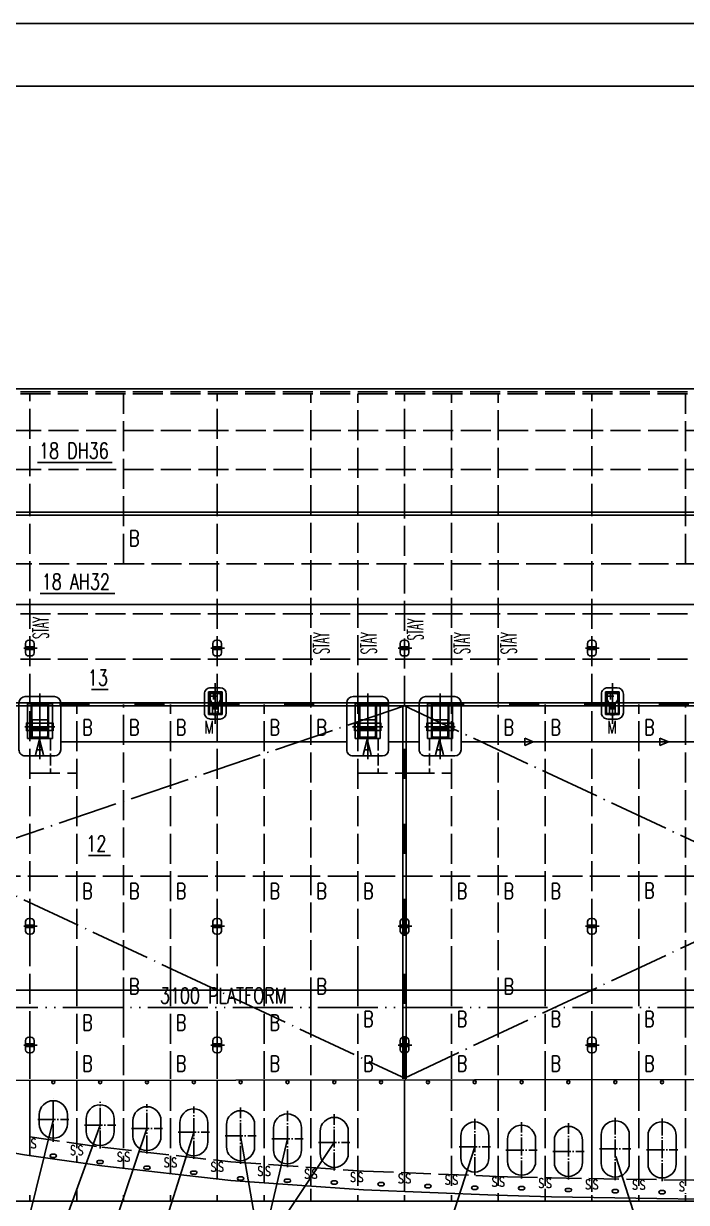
# Model space of a CAD drawing. Extents: x 415680 to 564480, y 322172 to 354547.
# Drawn here: x 446989 to 457605, y 333112 to 351972 of the extents above; entities that cross this region are included whole.
import ezdxf

# ---------------------------------------------------------------- set-up
doc = ezdxf.new("R2010")
doc.units = 0
doc.header["$LTSCALE"] = 40
doc.header["$MEASUREMENT"] = 0
for name, pattern in [('ACAD_ISO02W100', [15, 12, -3]), ('ACAD_ISO03W100', [30, 12, -18]), ('ACAD_ISO04W100', [30.5, 24, -3, 0.5, -3]), ('ACAD_ISO05W100', [34, 24, -3, 0.5, -3, 0.5, -3]), ('DASHDOT', [1, 0.5, -0.25, 0, -0.25]), ('HIDDEN', [0.375, 0.25, -0.125])]:
    doc.linetypes.add(name, pattern=pattern)
doc.layers.get('0').update_dxf_attribs({"linetype": 'CONTINUOUS'})
for name, color, linetype in [('BT_ENG', 7, 'CONTINUOUS'), ('C-CEN', 4, 'ACAD_ISO04W100'), ('C-CON', 4, 'CONTINUOUS'), ('C-DAS', 4, 'ACAD_ISO02W100'), ('Y-CON', 2, 'CONTINUOUS'), ('Y-DAS', 2, 'ACAD_ISO02W100'), ('Y-H', 2, 'ACAD_ISO03W100'), ('Y-PH', 2, 'ACAD_ISO05W100')]:
    doc.layers.add(name, color=color, linetype=linetype)
doc.styles.add('ROMANS', font='romans.shx', dxfattribs={"width": 0.75, "height": 250, "bigfont": 'hzdx.shx'})

# ---------------------------------------------------------------- blocks, each defined once
blk = doc.blocks.new('A$C75882CA2')
at = {"layer": 'C-CON'}
for p, q in [((0, 57.23831520974636), (136.0676377064083, 114.4766304192599)), ((0, 57.23831520974636), (136.0676377064083, 2.328306e-10)), ((136.0676377064083, 2.328306e-10), (136.0676377064083, 114.4766304192599))]:
    blk.add_line(p, q, dxfattribs=at)
blk = doc.blocks.new('POT')
at = {"color": 90, "linetype": 'Continuous'}
for p, q in [((-0.9925530907421487, 0), (1.166671234090244, 0)), ((-0.6750000000001819, -0.75), (-0.6750000000001819, 0.75)), ((-0.6750000000001819, 0.1999999999534339), (0.6750000000001819, 0.1999999999534339)), ((-0.1750000000001819, 1.25), (0.1750000000001819, 1.250000000232829)), ((0, 1.440322933252899), (0, -1.517255435232073)), ((0.6750000000001819, -0.75), (0.6750000000001819, 0.7500000002328308)), ((-0.6750000000001819, -0.1999999999534339), (0.6750000000001819, -0.1999999999534339)), ((-0.1750000000001819, -1.25), (0.1750000000001819, -1.25))]:
    blk.add_line(p, q, dxfattribs=at)
for centre, start, end in [((-0.1750000000001819, 0.75), 90, 180), ((0.1750000000001819, 0.7500000002328308), 0, 90), ((-0.1750000000001819, -0.75), 180, 270), ((0.1750000000001819, -0.75), 270, 0)]:
    blk.add_arc(centre, 0.5, start, end, dxfattribs=at)
blk = doc.blocks.new('*X118')
at = {"color": 0}
for p, q in [((45016.56986430842, -1105591.827123129), (45022.20348385148, -1105586.193503586)), ((45016.56986430858, -1105589.705802785), (45020.08216350806, -1105586.193503586)), ((45016.56986430874, -1105587.584482441), (45017.96084316465, -1105586.193503585)), ((45016.61560235703, -1105593.902705424), (45024.27894996404, -1105586.239357817)), ((45018.44612453647, -1105594.193503588), (45024.5698643087, -1105588.069763816)), ((45020.56744487981, -1105594.193503588), (45024.56986430856, -1105590.191084159)), ((45022.68876522315, -1105594.193503588), (45024.56986430842, -1105592.312404503))]:
    blk.add_line(p, q, dxfattribs=at)
blk = doc.blocks.new('A$C0C446545')
at = {"color": 3, "linetype": 'DASHDOT'}
for p, q in [((0, -7.666666774312033), (0, 1)), ((0.2666666669538245, -1.800000013783574), (-1.066666667873505, -1.800000013783574)), ((-0.4000000004598406, -2.466666685417294), (-0.4000000004598406, -1.133333341917022)), ((0.6666666674136651, -3.933333419961853), (-0.6666666674136651, -3.933333419961853))]:
    blk.add_line(p, q, dxfattribs=at)
at = {"color": 5, "linetype": 'HIDDEN'}
for p, q in [((-1.466666668333346, -5.666666823206468), (-1.466666668333346, -0.8666667300276458)), ((1.466666668333346, -0.866666729794815), (-1.466666668333346, -0.8666667300276458)), ((-1.266666668117977, -5.666666823206468), (-1.266666668117977, -0.866666729794815)), ((1.266666668088872, -1.066666731378062), (-1.266666668117977, -1.066666731145232)), ((1.266666668088872, -5.6666668234393), (1.266666668088872, -0.866666729794815)), ((1.466666668333346, -5.6666668234393), (1.466666668333346, -0.866666729794815)), ((-1.466666668333346, -5.666666823206468), (1.466666668333346, -5.6666668234393)), ((-1.266666668117977, -5.514889009762554), (1.266666668088872, -5.514889009762554))]:
    blk.add_line(p, q, dxfattribs=at)
at = {"color": 7, "linetype": 'Continuous'}
for p, q in [((-1.13333333461196, -2.533333352766931), (-1.13333333461196, -1.466666677733883)), ((1.13333333461196, -2.533333352766931), (1.13333333461196, -1.466666677733883)), ((-0.6000000004423784, -5.506666765548287), (-0.6000000004423784, -3.400000082561746)), ((-0.5333333339949605, -4.400000090477988), (-0.5333333339367528, -3.466666749445721)), ((-0.4666666671982968, -3.400000082328915), (0.4666666671982968, -3.400000082328915)), ((0.466666667140089, -4.466666757594794), (-0.4666666672565043, -4.466666757594794)), ((0.5333333339367528, -3.466666749678551), (0.5333333338785451, -4.400000090477988)), ((0.6000000005878974, -5.506666765315457), (0.6000000005878974, -3.400000082561746))]:
    blk.add_line(p, q, dxfattribs=at)
at = {"color": 7}
for p, q in [((-0.8666666676581369, -1.200000009033827), (0.8666666676581369, -1.200000009033827)), ((-1.13333333461196, -2.533333352766931), (-0.6000000004423784, -3.400000082561746)), ((0.6000000005878974, -3.400000082561746), (1.13333333461196, -2.533333352766931)), ((-0.3333333334594499, -5.600000099511816), (0.3333333336340729, -5.600000099511816)), ((-0.3333333334594499, -5.773333434248342), (0.3333333336340729, -5.773333434015512))]:
    blk.add_line(p, q, dxfattribs=at)
blk.add_lwpolyline([(2.333333335991483, -5.333333441056312), (2.333333336020586, -1.333333333255722, 0.4142135623730951), (1.000000002677551, 0), (-1.000000001135048, 0, 0.4142135623730951), (-2.333333335991483, -1.333333333488553), (-2.333333335991483, -5.333333430811761, 0.4142135623730951), (-1.000000002648448, -6.666666774312033), (1.000000002648448, -6.666666774312033, 0.4142135623714969)], format="xyb", close=True, dxfattribs=at)
for centre, major_axis, ratio, start_param, end_param in [((-0.8666666676581369, -1.466666677733883), (0.1885618091554438, 0.1885618091554438), 0.9999999998027771, 0.7853981634960597, 2.356194490093732), ((-0.4000000004598406, -1.800000013783574), (0.3299831660260679, 0.3299831660260679), 0.9999999999999998, 3.3074222e-09, 6.283185310487008), ((0.8666666676581369, -1.466666677733883), (-0.1885618091554436, 0.1885618091554437), 0.9999999998027771, 3.926990817085853, 5.497787143683526), ((-0.3333333334594499, -5.333333430811761), (-0.1885618091760232, 0.1885618091760232), 0.9999999996936375, 0.7853981635506293, 2.356194490039163), ((-0.3333333334594499, -5.506666765548287), (-0.1885618091760232, 0.1885618091760232), 0.9999999996936375, 0.7853981635506293, 2.356194490039163), ((0.3333333336340729, -5.333333430811761), (0.1885618091554438, 0.1885618091554438), 0.9999999998027771, 3.926990817085851, 5.497787143683526), ((0.3333333336340729, -5.506666765315457), (0.1885618091554438, 0.1885618091554438), 0.9999999998027771, 3.926990817085851, 5.497787143683526)]:
    blk.add_ellipse(centre, major_axis=major_axis, ratio=ratio, start_param=start_param, end_param=end_param, dxfattribs=at)
at = {"color": 7, "linetype": 'Continuous'}
for centre, major_axis, ratio, start_param, end_param in [((-0.4666666671982968, -3.466666749445721), (0.0471404523022716, 0.0471404523022716), 0.9999999983606968, 0.7853981642170998, 2.356194489372691), ((-0.4666666672565043, -4.400000090477988), (-0.0471404523022716, 0.0471404523022716), 0.9999999983606968, 0.7853981642170998, 2.356194489372691), ((0.4666666671982968, -3.466666749678551), (-0.0471404523504924, 0.0471404523504924), 0.9999999998073203, 3.926990817083581, 5.497787143685797), ((0.466666667140089, -4.400000090477988), (0.0471404523022716, 0.0471404523022716), 0.9999999983606968, 3.926990817806892, 5.497787142962486)]:
    blk.add_ellipse(centre, major_axis=major_axis, ratio=ratio, start_param=start_param, end_param=end_param, dxfattribs=at)
at = {"color": 2, "xscale": 0.1333333334769122, "yscale": 0.1333333344664425, "zscale": 0.1333333333333333}
blk.add_blockref('*X118', (-6002.742655387905, 147408.0935996855), dxfattribs=at)
blk = doc.blocks.new('A$C76640EC8')
at = {"color": 3, "linetype": 'DASHDOT'}
for p, q in [((-9.095e-13, 5.3499999998603), (4.547e-13, -5.149999788496643)), ((2.4200000002088, 0), (-2.41999999997779, 0))]:
    blk.add_line(p, q, dxfattribs=at)
at = {"color": 5, "linetype": 'HIDDEN'}
for p, q in [((-2.00000000007185, 3.700000000186264), (2.000000000297859, 3.700000000186264)), ((-2.00000000007185, 3.700000000186264), (-2.000000000069575, -1.850000044330953)), ((-1.400000000058752, 3.700000000186264), (-1.400000000056478, -1.850000044330953)), ((-1.400000000058752, 3.550000000046566), (1.400000000284762, 3.550000000046566)), ((1.400000000284762, 3.700000000186264), (1.400000000287036, -1.850000044330953)), ((2.000000000297859, 3.700000000186264), (2.000000000300132, -1.850000044330953)), ((-2.119999999872561, 0.6250000004656613), (-1.999999999967711, 0.6250000004656613)), ((-2.119999999872561, 0.6250000004656613), (-2.119999999872561, -0.6250000006984922)), ((-1.999999999967711, 0.5750000004190952), (1.999999999968621, 0.5750000004190952)), ((-1.984999999574938, 0.5750000004190952), (-1.994999999817081, 0.5650000001769513)), ((-1.994999999811624, 0.5650000001769513), (-1.994999999811624, -0.5650000004097822)), ((-1.984999999574938, 0.5750000004190952), (-1.984999999574938, -0.5750000006519258)), ((1.984999999575848, 0.5750000004190952), (1.994999999817991, 0.5650000001769513)), ((1.984999999575848, 0.5750000004190952), (1.984999999575848, -0.5750000006519258)), ((1.994999999812534, 0.5650000001769513), (1.994999999812534, -0.5650000004097822)), ((2.119999999873471, 0.6250000004656613), (1.999999999968621, 0.6250000004656613)), ((2.119999999873471, 0.6250000004656613), (2.119999999873471, -0.6250000006984922)), ((-2.119999999872561, -0.6250000006984922), (-1.999999999967711, -0.6250000006984922)), ((-1.999999999967711, -0.5750000006519258), (1.999999999968621, -0.5750000006519258)), ((2.000000000300132, -1.850000044330953), (-2.000000000069575, -1.850000044330953)), ((-1.984999999574938, -0.5750000006519258), (-1.994999999817081, -0.5650000004097822)), ((1.400000000287036, -1.762149308808147), (-1.400000000056478, -1.762149308808147)), ((1.984999999575848, -0.5750000006519258), (1.994999999817991, -0.5650000004097822)), ((2.119999999873471, -0.6250000006984922), (1.999999999968621, -0.6250000006984922))]:
    blk.add_line(p, q, dxfattribs=at)
at = {"color": 1, "linetype": 'Continuous'}
blk.add_line((-1.25000000002683, 0.6000000124331564), (1.250000000027738, 0.6000000124331564), dxfattribs=at)
at = {"color": 7, "linetype": 'Continuous'}
for p, q in [((-1.25000000002683, -0.2330157570540905), (1.250000000027738, -0.2330157570540905)), ((-1.25000000002683, -0.3500029905699193), (1.250000000027738, -0.3500029905699193))]:
    blk.add_line(p, q, dxfattribs=at)
for points in [[(3.350000000072212, -3.649999788496643), (3.350000000071758, 3.849999999860301, 0.4142135623730951), (2.350000000071759, 4.8499999998603), (-2.350000000074031, 4.8499999998603, 0.4142135623730951), (-3.350000000074031, 3.849999999860301), (-3.350000000073578, -3.649999788496643, 0.4142135623730951), (-2.350000000073578, -4.649999788496643), (2.350000000084491, -4.649999788496643, 0.4142135623695601)], [(1.075000000052568, -1.649995596613734), (-1.075000000049839, -1.649995596613734, -0.4142135623729816), (-1.275000000049657, -1.449995596660301), (-1.275000000051477, 3.25, -0.4142135623732367), (-1.075000000051659, 3.449999999953433), (1.075000000050749, 3.449999999953433, -0.4142135623729537), (1.275000000050567, 3.25), (1.275000000052386, -1.449995596660301, -0.4142135623732365)], [(1.050000000028376, -1.649995596613734, 0.4142135623730951), (1.250000000028194, -1.449995596660301), (1.250000000027738, 1.150000000838189), (-1.25000000002683, 1.150000000838189), (-1.25000000002683, -1.449995596660301, 0.4142135623730951), (-1.050000000027011, -1.649995596613734)]]:
    blk.add_lwpolyline(points, format="xyb", close=True, dxfattribs=at)

msp = doc.modelspace()

# ---------------------------------------------------------------- linework, layer by layer
at = {"color": 2}
msp.add_line((418280.0053250677, 350971.5503269852), (563380.0053250678, 350971.5503269883), dxfattribs=at)
for p, q in [((453064.9961420272, 335090.2937785738), (453064.9961420272, 341055.2937785736)), ((453114.9961420273, 335090.2937785738), (453114.9961420273, 341055.2937785736)), ((447839.996142027, 333130.2937785738), (447839.996142027, 333330.2937785738)), ((451589.9961420268, 333130.2937785738), (451589.9961420268, 333330.2937785738)), ((455339.9961420271, 333130.2937785738), (455339.9961420271, 333330.2937785738)), ((420539.9961420268, 333130.2937785737), (463592.6957212205, 333130.2937785736)), ((447089.9961420268, 333130.2937785738), (447089.9961420268, 333230.2937785737)), ((448589.996142027, 333130.2937785738), (448589.996142027, 333230.2937785737)), ((449339.9961420268, 333130.2937785738), (449339.9961420268, 333230.2937785737)), ((450089.996142027, 333130.2937785738), (450089.996142027, 333230.2937785737)), ((450839.9961420269, 333130.2937785738), (450839.9961420269, 333230.2937785737)), ((452339.996142027, 333130.2937785738), (452339.996142027, 333230.2937785737)), ((453089.996142027, 333130.2937785738), (453089.996142027, 333230.2937785737)), ((453839.996142027, 333130.2937785738), (453839.996142027, 333230.2937785737)), ((454589.9961420269, 333130.2937785738), (454589.9961420269, 333230.2937785737)), ((456089.996142027, 333130.2937785738), (456089.996142027, 333230.2937785737)), ((456839.9961420269, 333130.2937785738), (456839.9961420269, 333230.2937785737)), ((457589.9961420271, 333130.2937785738), (457589.9961420271, 333230.2937785737))]:
    msp.add_line(p, q)
for points in [[(440339.9961420272, 344155.3830582133), (512339.9961420272, 344155.3830582134)], [(440339.9961420272, 344105.3830582133), (512339.9961420272, 344105.3830582134)], [(431239.996142027, 342680.3830582129), (458989.9961420271, 342680.3830582097)], [(440339.9961420272, 341105.2937785736), (465439.9961420271, 341105.2937785736)], [(440339.9961420272, 341055.2937785736), (465439.9961420271, 341055.2937785737)]]:
    msp.add_lwpolyline(points)
at = {"layer": 'BT_ENG'}
msp.add_line((415780.0053250677, 351971.5503269881), (564380.0053250679, 351971.5503269881), dxfattribs=at)
at = {"layer": 'C-CEN'}
for p, q in [((453089.9961420272, 341055.2937785736), (440339.9961420275, 336730.2937785737)), ((440364.9961420272, 341055.2937785736), (453114.9961420273, 335090.2937785738)), ((453089.9961420272, 335102.7349550444), (465839.9961420268, 341080.2937785736)), ((453089.9961420272, 341055.2937785736), (465839.996142027, 335090.2937785738))]:
    msp.add_line(p, q, dxfattribs=at)
at = {"layer": 'C-CEN', "ltscale": 0.3}
for p, q in [((447464.9961420268, 334083.3406316671), (447464.9961420268, 334773.3406316672)), ((448214.9961420268, 333972.734112914), (448214.9961420268, 334723.3406316671)), ((448964.9961420266, 333893.7865252279), (448964.9961420267, 334683.3406316672)), ((449714.9961420265, 333808.7297893514), (449714.9961420265, 334648.2838957907)), ((450464.996142027, 333730.3116875427), (450464.996142027, 334630.3116875427)), ((451214.9961420269, 333678.1697721081), (451214.9961420269, 334578.1697721081)), ((447214.9961420267, 334439.9590896259), (447714.9961420265, 334439.9590896259)), ((451964.9961420268, 333623.340631667), (451964.9961420268, 334523.3406316669)), ((454214.996142027, 333549.1069324838), (454214.996142027, 334449.1069324838)), ((454964.9961420271, 333497.3897222106), (454964.9961420271, 334397.3897222106)), ((455714.9961420272, 333479.5686665738), (455714.9961420273, 334379.5686665738)), ((456464.996142027, 333467.5882022749), (456464.9961420271, 334467.5882022749)), ((457214.996142027, 333453.340631667), (457214.9961420271, 334453.3406316671)), ((447964.9961420268, 334347.734112914), (448464.9961420268, 334347.734112914)), ((448714.9961420267, 334294.2324187887), (449214.9961420266, 334294.2324187887)), ((449464.9961420265, 334233.7297893515), (449964.9961420265, 334233.7297893515)), ((450214.996142027, 334180.3116875428), (450714.996142027, 334180.3116875428)), ((450964.996142027, 334128.1697721081), (451464.9961420269, 334128.1697721081)), ((451714.9961420268, 334073.3406316669), (452214.9961420268, 334073.3406316669)), ((453964.9961420271, 333999.1069324838), (454464.9961420271, 333999.1069324838)), ((454714.996142027, 333947.3897222106), (455214.9961420268, 333947.3897222106)), ((455464.9961420273, 333929.5686665738), (455964.9961420272, 333929.5686665738)), ((456214.996142027, 333967.588202275), (456714.996142027, 333967.588202275)), ((456964.996142027, 333953.3406316669), (457464.996142027, 333953.3406316669))]:
    msp.add_line(p, q, dxfattribs=at)
at = {"layer": 'C-CON'}
for p, q in [((440319.9961420273, 346130.293778574, 50.00000000000852), (465859.9961420271, 346130.293778574, 50.00000000000852)), ((447214.2871348419, 344947.651478954), (448406.3182289554, 344947.651478954)), ((447257.1718338439, 342852.2139051497), (448449.2029279573, 342852.2139051497)), ((448074.4798851728, 341315.5999209609), (448344.9345247733, 341315.5999209609)), ((448026.4902047069, 338662.3801618489), (448378.8855702523, 338662.3801618489)), ((445589.9961420271, 336510.3830582134), (465939.9961420271, 336510.3830582134)), ((447057.2690877225, 332790.2098212724), (447464.9961420268, 334428.3406316672)), ((447239.9961420268, 334364.9590896259), (447239.9961420268, 334514.9590896259)), ((447689.9961420268, 334364.9590896259), (447689.9961420268, 334514.9590896259)), ((447989.9961420268, 334247.7341129141), (447989.9961420268, 334447.7341129143)), ((448439.9961420268, 334247.7341129141), (448439.9961420268, 334447.7341129143)), ((448739.9961420265, 334168.7865252281), (448739.9961420267, 334418.786525228)), ((449189.9961420267, 334168.7865252281), (449189.9961420267, 334418.786525228)), ((449489.9961420265, 334083.7297893515), (449489.9961420265, 334383.7297893515)), ((449939.9961420265, 334083.7297893515), (449939.9961420265, 334383.7297893515)), ((447487.2690877226, 332350.2098212725), (448214.9961420268, 334347.734112914)), ((448177.2690877224, 331960.7360274293), (448964.9961420267, 334294.2324187887)), ((448857.2690877224, 331520.7360274295), (449714.9961420265, 334228.5068425711)), ((450239.996142027, 334005.3116875429), (450239.996142027, 334355.3116875428)), ((450689.9961420269, 334005.3116875429), (450689.996142027, 334355.3116875428)), ((450989.9961420269, 333953.1697721082), (450989.9961420269, 334303.1697721082)), ((451439.9961420268, 333953.1697721082), (451439.9961420268, 334303.1697721082)), ((451739.9961420268, 333898.3406316672), (451739.9961420268, 334248.3406316671)), ((452189.9961420268, 333898.3406316672), (452189.9961420269, 334248.3406316671)), ((456239.996142027, 333742.588202275), (456239.9961420271, 334192.588202275)), ((456689.996142027, 333742.588202275), (456689.9961420271, 334192.588202275)), ((450787.2690877225, 332310.2098212724), (450464.996142027, 334180.3116875428)), ((450787.2690877225, 332310.2098212724), (451214.9961420269, 334128.1697721081)), ((450787.2690877225, 332310.2098212724), (451964.9961420268, 334073.3406316669)), ((453787.2690877228, 332681.1469816485), (454214.996142027, 333999.106932484)), ((453989.996142027, 333824.1069324839), (453989.996142027, 334174.1069324839)), ((454439.996142027, 333824.1069324839), (454439.996142027, 334174.1069324839)), ((454739.996142027, 333772.3897222107), (454739.996142027, 334122.3897222107)), ((455189.9961420271, 333772.3897222107), (455189.9961420271, 334122.3897222107)), ((455489.9961420272, 333754.568666574), (455489.9961420272, 334104.5686665739)), ((455939.9961420272, 333754.568666574), (455939.9961420273, 334104.5686665739)), ((456989.996142027, 333728.3406316672), (456989.9961420271, 334178.3406316672)), ((457439.9961420271, 333728.3406316672), (457439.9961420271, 334178.3406316672)), ((447490.1018013611, 333882.5338102156), (447439.8904826926, 333882.5338102156)), ((447490.1018013611, 333832.5338102156), (447439.8904826926, 333832.5338102156)), ((456831.555699886, 332728.6414177614), (456474.9785936681, 333847.4419571503)), ((448240.1018013612, 333784.8874497036), (448189.8904826928, 333784.8874497036)), ((448240.1018013612, 333734.8874497035), (448189.8904826928, 333734.8874497035)), ((448990.101801361, 333692.3222146257), (448939.8904826926, 333692.3222146257)), ((448990.101801361, 333642.3222146257), (448939.8904826926, 333642.3222146257)), ((449740.1018013614, 333613.8412376838), (449689.8904826928, 333613.8412376838)), ((449740.1018013614, 333563.8412376838), (449689.8904826928, 333563.8412376838)), ((450490.1018013613, 333520.9753826698), (450439.8904826927, 333520.9753826698)), ((450490.1018013613, 333470.9753826699), (450439.8904826927, 333470.9753826699)), ((451240.1018013613, 333485.0961163057), (451189.8904826928, 333485.0961163057)), ((451240.1018013613, 333435.0961163057), (451189.8904826928, 333435.0961163057)), ((451990.101801361, 333457.0122172268), (451939.8904826927, 333457.0122172268)), ((451990.101801361, 333407.0122172267), (451939.8904826927, 333407.0122172267)), ((452740.1018013615, 333429.5098899128), (452689.8904826929, 333429.5098899128)), ((452740.1018013615, 333379.509889913), (452689.8904826929, 333379.509889913)), ((453490.1018013616, 333397.0646835302), (453439.8904826931, 333397.0646835302)), ((453490.1018013616, 333347.0646835301), (453439.8904826931, 333347.0646835301)), ((454240.1018013614, 333371.0960910732), (454189.8904826928, 333371.0960910732)), ((454240.1018013614, 333321.0960910732), (454189.8904826928, 333321.0960910732)), ((454990.1018013613, 333366.1907889823), (454939.8904826928, 333366.1907889823)), ((454990.1018013613, 333316.1907889824), (454939.8904826928, 333316.1907889824)), ((455740.1018013615, 333337.7707253523), (455689.8904826931, 333337.7707253523)), ((455740.1018013615, 333287.7707253523), (455689.8904826931, 333287.7707253523)), ((456490.1018013616, 333317.011641502), (456439.8904826929, 333317.011641502)), ((456490.1018013616, 333267.011641502), (456439.8904826929, 333267.011641502)), ((457240.1018013614, 333301.369140095), (457189.8904826928, 333301.369140095)), ((457240.1018013614, 333251.3691400948), (457189.8904826928, 333251.3691400948))]:
    msp.add_line(p, q, dxfattribs=at)
for points in [[(447584.9961428687, 340480.383058211), (452164.996142755, 340480.3830582106)], [(452834.9961427696, 340480.3830582106), (453324.9961427276, 340480.3830582104)], [(453994.9961427423, 340480.3830582103), (458574.9961430547, 340480.3830582098)]]:
    msp.add_lwpolyline(points, dxfattribs=at)
for centre in [(447464.9961420269, 335035.2937785738), (448214.9961420268, 335035.2937785738), (448964.9961420266, 335035.2937785738), (449714.996142027, 335035.2937785737), (450464.996142027, 335035.2937785737), (451214.9961420269, 335035.2937785738), (451964.9961420268, 335035.2937785738), (452714.9961420271, 335035.2937785737), (453464.9961420271, 335035.2937785737), (454214.996142027, 335035.2937785738), (454964.9961420269, 335035.2937785738), (455714.9961420271, 335035.2937785737), (456464.9961420271, 335035.2937785737), (457214.996142027, 335035.2937785738)]:
    msp.add_circle(centre, 25, dxfattribs=at)
for centre, radius, start, end in [((447464.9961420268, 334514.9590896259), 225, 0, 180), ((448214.9961420268, 334447.7341129143), 225, 0, 180), ((448964.9961420266, 334418.786525228), 225, 0, 180), ((449714.9961420265, 334383.7297893515), 225, 0, 180), ((450464.996142027, 334355.3116875428), 225, 0, 180), ((451214.9961420269, 334303.1697721082), 225, 0, 180), ((451964.9961420268, 334248.3406316671), 225, 0, 180), ((454214.996142027, 334174.1069324839), 225, 0, 180), ((456464.996142027, 334192.588202275), 225, 0, 180), ((457214.996142027, 334178.3406316672), 225, 0, 180), ((447464.9961420265, 334364.9590896259), 225, 180, 0), ((448214.9961420268, 334247.7341129141), 225, 180, 0), ((454964.9961420271, 334122.3897222107), 225, 0, 180), ((455714.9961420272, 334104.5686665739), 225, 0, 180), ((448964.9961420266, 334168.7865252281), 225, 180, 0), ((449714.9961420265, 334083.7297893515), 225, 180, 0), ((450464.9961420269, 334005.3116875429), 225, 180, 0), ((447439.8904826926, 333857.5338102156), 25, 90, 270), ((447490.1018013611, 333857.5338102156), 25, 270, 90), ((451214.9961420269, 333953.1697721082), 225, 180, 0), ((451964.9961420268, 333898.3406316672), 225, 180, 0), ((454214.996142027, 333824.1069324839), 225, 180, 0), ((448189.8904826928, 333759.8874497036), 25, 90, 270), ((448240.1018013612, 333759.8874497036), 25, 270, 90), ((448939.8904826926, 333667.3222146257), 25, 90, 270), ((448990.101801361, 333667.3222146257), 25, 270, 90), ((454964.9961420269, 333772.3897222107), 225, 180, 0), ((455714.9961420271, 333754.568666574), 225, 180, 0), ((456464.9961420268, 333742.588202275), 225, 180, 0), ((457214.996142027, 333728.3406316672), 225, 180, 0), ((449689.8904826928, 333588.8412376838), 25, 90, 270), ((449740.1018013614, 333588.8412376838), 25, 270, 90), ((450439.8904826927, 333495.9753826698), 25, 90, 270), ((450490.1018013613, 333495.9753826698), 25, 270, 90), ((451189.8904826928, 333460.0961163057), 25, 90, 270), ((451240.1018013613, 333460.0961163057), 25, 270, 90), ((451939.8904826927, 333432.0122172267), 25, 90, 270), ((451990.101801361, 333432.0122172267), 25, 270, 90), ((452689.8904826929, 333404.5098899129), 25, 90, 270), ((452740.1018013615, 333404.5098899129), 25, 270, 90), ((453439.8904826931, 333372.0646835302), 25, 90, 270), ((453490.1018013616, 333372.0646835302), 25, 270, 90), ((454189.8904826928, 333346.0960910731), 25, 90, 270), ((454240.1018013614, 333346.0960910731), 25, 270, 90), ((454939.8904826928, 333341.1907889824), 25, 90, 270), ((454990.1018013613, 333341.1907889824), 25, 270, 90), ((455689.8904826931, 333312.7707253523), 25, 90, 270), ((455740.1018013615, 333312.7707253523), 25, 270, 90), ((456439.8904826929, 333292.0116415019), 25, 90, 270), ((456490.1018013616, 333292.0116415019), 25, 270, 90), ((457189.8904826928, 333276.3691400949), 25, 90, 270), ((457240.1018013614, 333276.3691400949), 25, 270, 90)]:
    msp.add_arc(centre, radius, start, end, dxfattribs=at)
at = {"layer": 'C-DAS'}
for p, q in [((440339.9961420272, 346080.2937785738, 50.00000000000852), (465890.642892094, 346080.2937785738, 50.00000000000852)), ((440339.9961420272, 346050.2937785739, 50.00000000000852), (512339.996142027, 346050.2937785739, 50.00000000000852)), ((447839.996142027, 336730.3830582133), (447839.996142027, 341080.2937785736)), ((448589.9961420273, 336230.2937785737), (448589.9961420271, 341080.2937785736)), ((449339.996142027, 336730.3830582133), (449339.996142027, 341080.2937785736)), ((450839.9961420272, 336730.3830582133), (450839.9961420272, 341080.2937785736)), ((451589.9961420275, 336230.2937785737), (451589.9961420272, 341080.2937785736)), ((452339.996142027, 336730.3830582133), (452339.996142027, 341080.2937785736)), ((453839.996142027, 336730.3830582133), (453839.996142027, 341080.2937785736)), ((454589.996142027, 336230.2937785738), (454589.996142027, 341080.2937785736)), ((455339.9961420271, 336730.3830582133), (455339.9961420271, 341080.2937785736)), ((456839.9961420271, 336730.3830582133), (456839.9961420271, 341080.2937785737)), ((457589.9961420272, 336230.2937785738), (457589.9961420271, 341080.2937785737)), ((447839.996142027, 336730.3830582133), (447839.996142027, 335090.2937785738)), ((449339.996142027, 336730.3830582133), (449339.996142027, 335090.2937785738)), ((450839.9961420272, 336730.3830582133), (450839.9961420272, 335090.2937785738)), ((452339.996142027, 336730.3830582133), (452339.996142027, 335090.2937785738)), ((453839.996142027, 336730.3830582133), (453839.996142027, 335090.2937785738)), ((455339.9961420271, 336730.3830582133), (455339.9961420271, 335090.2937785738)), ((456839.9961420271, 336730.3830582133), (456839.9961420271, 335090.2937785738))]:
    msp.add_line(p, q, dxfattribs=at)
for points in [[(436589.9961420268, 345460.2937785737), (516669.9211297562, 345460.2937785737)], [(436589.9961420268, 344840.2937785739), (517400.3971845618, 344840.2937785739)], [(426839.9961420271, 343330.293778574), (515339.9961420272, 343330.2937785742)], [(440339.9961117473, 342530.293778574), (470339.9961420271, 342530.293778574)], [(425339.996142027, 341805.293778574), (515339.9961420272, 341805.2937785743)], [(447089.9961420272, 339980.2937782941), (447839.9961420271, 339980.2937782943)], [(452339.9961419136, 339980.2937782957), (453089.9961419136, 339980.2937782958)], [(453089.9961419136, 339980.2937782958), (453839.996142027, 339980.2937782958)], [(447089.996142027, 334161.2197737382), (448239.9957212169, 333995.8157767137), (450310.9957212169, 333760.9457767138), (452434.7957212169, 333613.2937767138), (454559.8957212169, 333529.1779767138), (454739.9957212169, 333523.7139767137), (455443.5957212169, 333503.9001767138), (459498.0957212168, 333439.1337867137), (461239.9957212168, 333431.8851367138), (463592.6957212169, 333430.2937785737), (465339.9957212169, 333430.2937785737), (504739.9957212169, 333430.2937785737), (505984.1957212168, 333430.2937785737), (506739.9957212169, 333430.4595367137), (507378.695721217, 333430.9802567137), (510360.6957212169, 333449.3554767138), (513239.9957212169, 333532.6257767138), (515284.4957212169, 333659.0137767137), (516280.9957212169, 333745.4997767137), (516839.9961420267, 333808.5999122448)]]:
    msp.add_lwpolyline(points, dxfattribs=at)
at = {"layer": 'Y-CON'}
for p, q in [((445489.9961420272, 335060.2937785738), (465939.9961420271, 335090.2937785738)), ((447089.996142027, 335060.2937785737), (447089.996142027, 333861.2197737381)), ((450089.996142027, 335060.2937785737), (450089.9961420274, 333486.0091138282)), ((453089.9961420272, 335060.2937785737), (453089.9961420272, 333287.3596053539)), ((456089.9961420273, 335060.2937785737), (456089.9961420273, 333282.5021479269))]:
    msp.add_line(p, q, dxfattribs=at)
msp.add_lwpolyline([(435239.9957212169, 337476.5337767137), (438336.8957212169, 336332.5037767137), (438489.9957212168, 336275.7637767137), (439722.4957212169, 335819.8237767137), (441739.9957212169, 335100.8937767137), (442369.5957212169, 334896.0937767137), (442704.5957212167, 334794.2937767137), (444106.9957212169, 334423.7837767138), (445542.0957212169, 334122.8437767137), (447002.7957212169, 333873.7617767137), (448239.9957212169, 333695.8157767138), (450310.9957212169, 333460.9457767137), (452434.7957212169, 333313.2937767138), (454559.8957212169, 333229.1779767138), (454739.9957212169, 333223.7139767137), (455443.5957212169, 333203.9001767137), (459498.0957212168, 333139.1337867137), (461239.9957212168, 333131.8851367138), (463592.6957212169, 333130.2937785737), (465339.9957212169, 333130.2937785737), (504739.9957212169, 333130.2937785737)], dxfattribs=at)
at = {"layer": 'Y-DAS'}
for p, q in [((447089.9961420271, 344130.3830582132), (447089.9961420271, 346050.2937785739)), ((448589.996142027, 343330.293778574), (448589.996142027, 346050.2937785739)), ((450089.996142027, 344130.3830582131), (450089.996142027, 346050.2937785739)), ((451589.9961420272, 341105.2937785736), (451589.9961420272, 346050.2937785739)), ((452339.996142027, 341105.2937785736), (452339.9961420272, 346050.2937785739)), ((453089.9961420272, 344130.3830582131), (453089.9961420272, 346050.2937785739)), ((453839.996142027, 341105.2937785736), (453839.9961420272, 346050.2937785739)), ((454589.996142027, 341105.2937785736), (454589.9961420269, 346050.2937785739)), ((456089.9961420271, 344130.3830582127), (456089.9961420271, 346050.2937785739)), ((457589.9961420271, 343330.293778574), (457589.9961420271, 346050.2937785739)), ((447089.9961420271, 335090.2937785738), (447089.9961420271, 344130.3830582133)), ((450089.9961420272, 335090.2937785738), (450089.996142027, 344130.3830582133)), ((453089.9961420272, 341055.2937785736), (453089.9961420272, 344130.3830582133)), ((456089.9961420273, 335090.2937785738), (456089.9961420271, 344130.3830582133)), ((515339.9961420272, 338330.2937785737), (440339.9961420275, 338330.2937785737)), ((448589.9961420273, 336230.2937785738), (448591.7058483568, 335064.843963962)), ((451589.9961420275, 336230.2937785737), (451591.6993921684, 335069.2449324859)), ((454589.996142027, 336230.2937785738), (454589.996142027, 335060.2937785737)), ((457589.9961420272, 336230.2937785738), (457591.6864797912, 335078.0468695338)), ((447839.9961420268, 335060.2937785737), (447839.9961420268, 333753.347562293)), ((448589.9961420268, 335060.2937785738), (448589.996142027, 333656.1225855811)), ((449339.9961420268, 335060.2937785738), (449339.9961420268, 333571.0658497047)), ((450839.9961420269, 335060.2937785737), (450839.996142027, 333435.2078839733)), ((451589.996142027, 335060.2937785737), (451589.996142027, 333372.0264010036)), ((452339.996142027, 335060.2937785737), (452339.996142027, 333319.8844855689)), ((453839.996142027, 335060.2937785737), (453839.9961420273, 333257.6730729555)), ((454589.996142027, 335060.2937785737), (454589.996142027, 333228.2647690552)), ((455339.9961420271, 335060.2937785737), (455339.9961420271, 333302.772418197)), ((456839.9961420271, 335060.2937785737), (456839.9961420271, 333264.1176209216)), ((457589.9961420271, 335060.2937785737), (457589.9961420271, 333247.4672381888))]:
    msp.add_line(p, q, dxfattribs=at)
at = {"layer": 'Y-DAS', "ltscale": 0.4}
for p, q in [((447419.9961363735, 340535.2937726112), (447419.9961363735, 339980.2937782943)), ((452669.9961362599, 340535.2937726128), (452669.9961362599, 339980.2937782958)), ((453489.996136196, 340535.2937726128), (453489.996136196, 339980.2937782958))]:
    msp.add_line(p, q, dxfattribs=at)
at = {"layer": 'Y-H'}
msp.add_line((453089.9961420272, 335090.2937785738), (453089.9961420272, 341055.2937785736), dxfattribs=at)
msp.add_lwpolyline([(440364.9961420272, 341080.2937785736), (465439.9961420271, 341080.2937785736)], dxfattribs=at)
at = {"layer": 'Y-PH'}
msp.add_line((470339.9961420271, 336230.2937785738), (444089.9961420273, 336230.2937785737), dxfattribs=at)

# ---------------------------------------------------------------- block references
at = {"color": 90, "linetype": 'Continuous', "xscale": 100, "yscale": 100, "zscale": 100}
for p in [(447089.9961420268, 341980.2937785743), (450089.996142027, 341980.2937785743), (453089.996142027, 341980.2937785743), (456089.996142027, 341980.2937785743), (447089.9961420268, 337529.2937785495), (450089.996142027, 337529.2937785495), (453089.996142027, 337529.2937785495), (456089.996142027, 337529.2937785495), (447089.9961420268, 335629.2937785495), (450089.996142027, 335629.2937785495), (453089.996142027, 335629.2937785495), (456089.996142027, 335629.2937785495)]:
    msp.add_blockref('POT', p, dxfattribs=at)
at = {"color": 7, "linetype": 'Continuous'}
for name, p, xscale, yscale, zscale in [('A$C0C446545', (450059.9961355052, 341345.293784781), 75, 75, 75), ('A$C0C446545', (456419.9961355089, 341345.293784781), 75, 75, 75), ('A$C76640EC8', (447249.9961363427, 340720.2937770335), 100.0000000007276, 99.99999999417923, 99.99999999999991), ('A$C76640EC8', (452499.9961362293, 340720.2937773129), 100.0000000007276, 99.99999999417923, 99.99999999999991), ('A$C76640EC8', (453659.9961362037, 340720.2937773129), 100.0000000007276, 99.99999999417923, 99.99999999999991)]:
    msp.add_blockref(name, p, dxfattribs=dict(at, xscale=xscale, yscale=yscale, zscale=zscale))
at = {"layer": 'C-CON', "rotation": 180}
for p in [(455151.4629349073, 340537.62137342), (457315.8623424498, 340537.62137342)]:
    msp.add_blockref('A$C75882CA2', p, dxfattribs=at)

# ---------------------------------------------------------------- texts
at = {"style": 'ROMANS'}
for s, height, width, p in [('18 DH36', 250, 0.75, (447237.5585587588, 345013.6973048703)), ('B', 250, 0.75, (448677.2648299939, 343612.7189554242)), ('18 AH32', 250, 0.75, (447280.4432577607, 342918.259731066)), ('13', 250, 0.75, (448017.7021205753, 341381.6457468772)), ('B', 250, 0.75, (447927.2648299938, 340586.7380812695)), ('B', 250, 0.75, (448677.2648299939, 340586.7380812695)), ('B', 250, 0.75, (449427.2648299939, 340586.7380812695)), ('M', 200, 0.75, (449882.1360550745, 340614.9018218525)), ('B', 250, 0.75, (450927.264829994, 340586.7380812695)), ('B', 250, 0.75, (451677.264829994, 340586.7380812696)), ('B', 250, 0.75, (454677.264829994, 340586.7380812695)), ('B', 250, 0.75, (455427.264829994, 340586.7380812695)), ('M', 200, 0.75, (456334.8559521918, 340614.9018218525)), ('B', 250, 0.75, (456927.264829994, 340586.7380812695)), ('A', 250, 0.75, (447169.6989531475, 340270.8957770571)), ('A', 250, 0.75, (452419.6989530385, 340270.895777058)), ('A', 250, 0.75, (453579.6989530108, 340270.8957770582)), ('12', 250, 0.75, (447993.8438216607, 338728.4259877652)), ('B', 250, 0.75, (447927.2648299938, 337967.3841916787)), ('B', 250, 0.75, (448677.2648299939, 337967.3841916786)), ('B', 250, 0.75, (449427.2648299939, 337967.3841916786)), ('B', 250, 0.75, (450927.264829994, 337967.3841916786)), ('B', 250, 0.75, (451677.264829994, 337967.3841916787)), ('B', 250, 0.75, (452427.264829994, 337967.3841916786)), ('B', 250, 0.75, (453927.264829994, 337967.3841916786)), ('B', 250, 0.75, (454677.264829994, 337967.3841916786)), ('B', 250, 0.75, (455427.264829994, 337967.3841916786)), ('B', 250, 0.75, (456927.264829994, 337977.3841916787)), ('B', 250, 0.75, (448677.2648299942, 336444.3184119679)), ('B', 250, 0.75, (451677.2648299943, 336444.3184119679)), ('B', 250, 0.75, (454677.2648299941, 336444.3184119679)), ('B', 250, 0.75, (447927.2648299938, 335862.2415650855)), ('B', 250, 0.75, (449427.2648299939, 335862.2415650854)), ('B', 250, 0.75, (450927.264829994, 335862.2415650854)), ('B', 250, 0.75, (452427.264829994, 335922.2415650854)), ('B', 250, 0.75, (453927.264829994, 335922.2415650854)), ('B', 250, 0.75, (455427.264829994, 335922.2415650854)), ('B', 250, 0.75, (456927.264829994, 335922.2415650854)), ('B', 250, 0.75, (447927.2648299938, 335207.2949120393)), ('B', 250, 0.75, (449427.2648299939, 335207.294912039)), ('B', 250, 0.75, (450927.264829994, 335207.2949120392)), ('B', 250, 0.75, (452427.264829994, 335207.2949120392)), ('B', 250, 0.75, (453927.264829994, 335207.294912039)), ('B', 250, 0.75, (455427.264829994, 335207.294912039)), ('B', 250, 0.75, (456927.264829994, 335207.2949120393)), ('S', 150, 0.7, (447105.1209168972, 333978.3284185273)), ('S', 150, 0.7, (447735.7780224649, 333870.9698085875)), ('S', 150, 0.7, (447855.120916897, 333870.9698085875)), ('S', 150, 0.7, (448485.778022465, 333765.4040676238)), ('S', 150, 0.7, (448605.1209168971, 333765.4040676238)), ('S', 150, 0.7, (449235.7780224647, 333676.7227704354)), ('S', 150, 0.7, (449355.120916897, 333676.7227704354)), ('S', 150, 0.7, (449985.7780224654, 333604.9614919073)), ('S', 150, 0.7, (450105.1209168974, 333604.9614919073)), ('S', 150, 0.7, (450735.778022465, 333538.2206706405)), ('S', 150, 0.7, (450855.1209168973, 333538.2206706405)), ('S', 150, 0.7, (451485.7780224651, 333493.7066471095)), ('S', 150, 0.7, (451605.1209168972, 333493.7066471095)), ('S', 150, 0.7, (452219.7156016533, 333440.1109892077)), ('S', 150, 0.7, (452339.0584960853, 333440.1109892077)), ('S', 150, 0.7, (452985.7780224654, 333418.9710034245)), ('S', 150, 0.7, (453105.1209168975, 333418.9710034245)), ('S', 150, 0.7, (453735.7780224652, 333397.134052657)), ('S', 150, 0.7, (453855.1209168974, 333397.134052657)), ('S', 150, 0.7, (454485.7780224652, 333366.0022770815)), ('S', 150, 0.7, (454605.1209168973, 333366.0022770815)), ('S', 150, 0.7, (455235.778022465, 333345.7320068106)), ('S', 150, 0.7, (455355.1209168972, 333345.7320068106)), ('S', 150, 0.7, (455984.4851750049, 333324.1453270116)), ('S', 150, 0.7, (456103.8280694369, 333324.1453270116)), ('S', 150, 0.7, (456735.7780224653, 333317.0587428045)), ('S', 150, 0.7, (456855.1209168973, 333317.0587428045)), ('S', 150, 0.7, (457485.7780224652, 333290.3889512502))]:
    msp.add_text(s, height=height, dxfattribs=dict(at, width=width)).set_placement(p)
at = {"style": 'ROMANS', "width": 0.45}
for p in [(447389.0870419107, 342132.0288020485), (453389.0870419108, 342106.8973798486), (451884.8352077784, 341887.3053651262), (452642.4232777617, 341887.3053651259), (454134.8352077789, 341887.3053651259), (454884.8352077789, 341887.3053651259)]:
    msp.add_text('STAY', height=250, rotation=90, dxfattribs=at).set_placement(p)
at = {"insert": (449171.6546592003, 336544.8299658083), "char_height": 250, "width": 4189.533499999998, "attachment_point": 1, "style": 'ROMANS'}
msp.add_mtext('3100 PLATFORM', dxfattribs=at)

doc.saveas('drawing.dxf')
